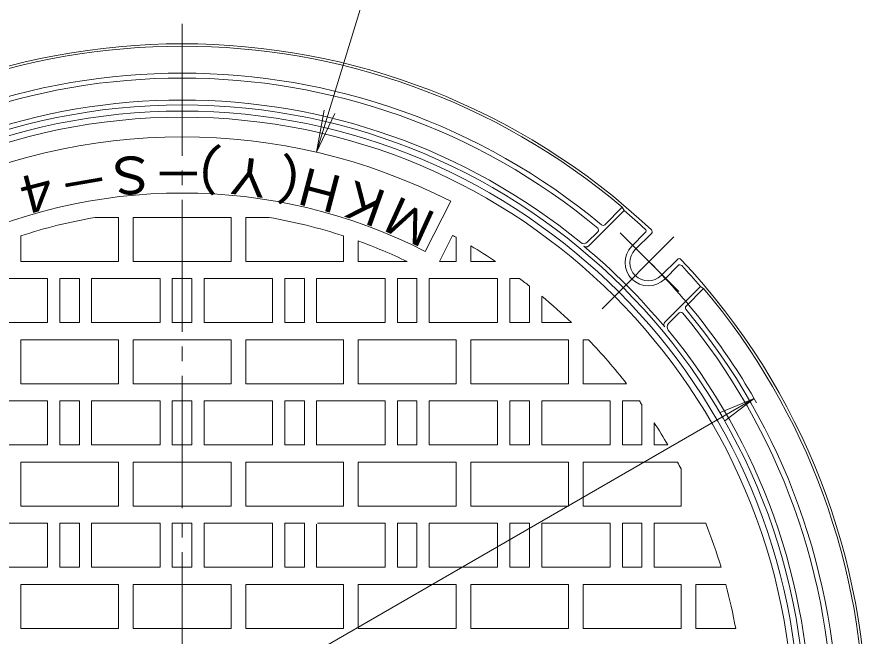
# Model space of a CAD drawing. Units: millimetres, scale not verified. Extents: x -589 to 461, y -802 to 845.
# Drawn here: x -175.1 to 172.4, y 298.9 to 552.3 of the extents above; entities that cross this region are included whole.
import ezdxf
from ezdxf.enums import TextEntityAlignment as Align

# ---------------------------------------------------------------- set-up
doc = ezdxf.new("R2010")
doc.units = ezdxf.units.MM
doc.header["$LTSCALE"] = 6
doc.linetypes.add('CHAIN2', pattern=[12, 9, -1, 1, -1])
for name, color, linetype, lineweight in [('0-1_躯体', 2, 'Continuous', 18), ('0-2_仕上', 3, 'Continuous', 18), ('0-4_その他', 7, 'Continuous', 18)]:
    doc.layers.add(name, color=color, linetype=linetype, lineweight=lineweight)
doc.styles.add('ＭＳ ゴシック', font='')
doc.styles.get('ＭＳ ゴシック').set_extended_font_data('MS Gothic')

msp = doc.modelspace()

# ---------------------------------------------------------------- linework, layer by layer
at = {"layer": '0-1_躯体'}
for p, q in [((73.163, 473.249), (58.666, 458.752)), ((72.37, 474.578), (65.209, 467.417)), ((73.163, 473.249), (72.37, 474.578)), ((62.369, 464.577), (58.04, 460.246)), ((81.769, 464.178), (76.253, 458.661)), ((84.293, 463.873), (77.667, 457.247)), ((94.9, 453.267), (88.274, 446.641)), ((95.205, 450.743), (89.688, 445.226)), ((104.276, 442.136), (89.779, 427.639)), ((105.604, 441.343), (98.443, 434.183)), ((104.276, 442.136), (105.604, 441.343)), ((95.603, 431.342), (91.273, 427.012))]:
    msp.add_line(p, q, dxfattribs=at)
at = {"layer": '0-1_躯体', "linetype": 'CHAIN2'}
for p, q in [((64.096, 433.069), (93.483, 462.456)), ((95.471, 440.15), (71.472, 464.15))]:
    msp.add_line(p, q, dxfattribs=at)
at = {"layer": '0-1_躯体'}
for centre, radius, start, end in [((-107.595, 261.379), 280, 46.74583, 133.25417), ((-107.595, 261.379), 279, 49.83173, 130.16829), ((-107.595, 261.379), 268, 50.22565, 129.77437), ((-107.595, 261.379), 266, 50.30476, 129.69527), ((-107.595, 261.379), 257, 50.65021, 129.34975), ((-107.595, 261.379), 255, 0, 180), ((-107.595, 261.379), 252.5, 0, 180), ((-107.595, 261.379), 278.5, 47.16844, 49.53076), ((61.662, 465.284), 1, 315, 50.30711), ((64.502, 468.124), 1, 230.22641, 315), ((81.063, 464.885), 1, 315.00401, 47.16835), ((83.586, 464.58), 1, 315.00401, 46.74275), ((56.625, 461.661), 2, 230.64987, 315.00603), ((57.606, 459.813), 1.5, 230.22108, 315), ((-107.595, 261.379), 256.7, 39.77802, 50.22191), ((82.97, 451.944), 9.5, 135, 315), ((82.97, 451.944), 7.5, 135, 315), ((95.607, 452.559), 1, 43.25336, 134.99599), ((-107.595, 261.379), 280, 316.74583, 43.25417), ((95.911, 450.036), 1, 42.83165, 134.99599), ((-107.595, 261.379), 278.5, 40.46924, 42.83156), ((-107.595, 261.379), 279, 0, 40.16829), ((96.31, 430.635), 1, 39.69727, 135), ((-107.595, 261.379), 266, 0, 39.69527), ((99.151, 433.476), 1, 135, 219.77359), ((-107.595, 261.379), 268, 0, 39.77437), ((90.839, 426.579), 1.5, 134.99733, 219.77892), ((92.687, 425.598), 2, 135.00603, 219.35013), ((-107.595, 261.379), 257, 0, 39.34978)]:
    msp.add_arc(centre, radius, start, end, dxfattribs=at)
at = {"layer": '0-2_仕上', "linetype": 'CHAIN2'}
msp.add_line((-107.595, 549.589), (-107.595, -24.014), dxfattribs=at)
at = {"layer": '0-2_仕上'}
for p, q in [((-8.171, 456.509), (2.271, 477.002)), ((-143.134, 470.378), (-133.595, 470.378)), ((-133.595, 470.378), (-133.595, 452.378)), ((-127.595, 470.378), (-127.595, 452.378)), ((-127.595, 470.378), (-87.595, 470.378)), ((-87.595, 470.378), (-87.595, 452.378)), ((-81.595, 470.378), (-81.595, 452.378)), ((-72.056, 470.378), (-81.595, 470.378)), ((-173.595, 462.843), (-173.595, 452.378)), ((-41.595, 462.843), (-41.595, 452.378)), ((-2.419, 452.378), (3.012, 463.037)), ((4.405, 462.266), (4.405, 452.378)), ((-35.595, 460.777), (-35.595, 452.378)), ((10.405, 458.802), (10.405, 452.378)), ((-173.595, 452.378), (-133.595, 452.378)), ((-127.595, 452.378), (-87.595, 452.378)), ((-41.595, 452.378), (-81.595, 452.378)), ((-15.6, 452.378), (-35.595, 452.378)), ((4.405, 452.378), (-2.419, 452.378)), ((20.542, 452.378), (10.405, 452.378)), ((-190.595, 445.378), (-162.595, 445.378)), ((-162.595, 445.378), (-162.595, 427.378)), ((-157.595, 445.378), (-157.595, 427.378)), ((-144.595, 445.378), (-116.595, 445.378)), ((-144.595, 445.378), (-144.595, 427.378)), ((-116.595, 445.378), (-116.595, 427.378)), ((-111.595, 445.378), (-111.595, 427.378)), ((-111.595, 445.378), (-103.595, 445.378)), ((-103.595, 445.378), (-103.595, 427.378)), ((-70.595, 445.378), (-98.595, 445.378)), ((-98.595, 445.378), (-98.595, 427.378)), ((-70.595, 445.378), (-70.595, 427.378)), ((-57.595, 445.378), (-57.595, 427.378)), ((-24.595, 445.378), (-52.595, 445.378)), ((-52.595, 445.378), (-52.595, 427.378)), ((-24.595, 445.378), (-24.595, 427.378)), ((-11.595, 445.378), (-11.595, 427.378)), ((21.405, 445.378), (-6.595, 445.378)), ((-6.595, 445.378), (-6.595, 427.378)), ((21.405, 445.378), (21.405, 427.378)), ((26.405, 445.378), (26.405, 427.378)), ((30.405, 445.378), (26.405, 445.378)), ((34.405, 442.309), (34.405, 427.378)), ((39.405, 438.271), (39.405, 427.378)), ((-190.595, 427.378), (-162.595, 427.378)), ((-157.595, 427.378), (-149.595, 427.378)), ((-144.595, 427.378), (-116.595, 427.378)), ((-111.595, 427.378), (-103.595, 427.378)), ((-70.595, 427.378), (-98.595, 427.378)), ((-57.595, 427.378), (-65.595, 427.378)), ((-24.595, 427.378), (-52.595, 427.378)), ((-11.595, 427.378), (-19.595, 427.378)), ((21.405, 427.378), (-6.595, 427.378)), ((34.405, 427.378), (26.405, 427.378)), ((51.603, 427.378), (39.405, 427.378)), ((-173.595, 420.378), (-173.595, 402.379)), ((-127.595, 420.378), (-127.595, 402.379)), ((-81.596, 420.378), (-81.596, 402.379)), ((4.405, 420.378), (4.405, 402.379)), ((50.405, 420.378), (50.405, 402.379)), ((56.405, 420.378), (56.405, 402.379)), ((58.595, 420.378), (56.405, 420.378)), ((-173.595, 402.379), (-133.595, 402.379)), ((-127.595, 402.379), (-87.595, 402.379)), ((-81.596, 402.379), (-41.596, 402.379)), ((4.405, 402.379), (-35.595, 402.379)), ((50.405, 402.379), (10.405, 402.379)), ((74.116, 402.379), (56.405, 402.379)), ((-190.595, 395.378), (-162.595, 395.378)), ((-162.595, 395.378), (-162.595, 377.378)), ((-157.595, 395.378), (-157.595, 377.378)), ((-144.595, 395.379), (-116.595, 395.379)), ((-144.595, 395.379), (-144.595, 377.378)), ((-116.595, 395.379), (-116.595, 377.378)), ((-111.595, 395.379), (-111.595, 377.378)), ((-111.595, 395.379), (-103.595, 395.379)), ((-103.595, 395.379), (-103.595, 377.378)), ((-70.595, 395.379), (-98.595, 395.379)), ((-98.595, 395.379), (-98.595, 377.378)), ((-70.595, 395.379), (-70.595, 377.378)), ((-65.596, 395.378), (-65.596, 377.378)), ((-57.595, 395.379), (-57.595, 377.378)), ((-52.594, 395.378), (-52.594, 377.378)), ((-11.595, 395.378), (-11.595, 377.378)), ((21.405, 395.378), (-6.595, 395.378)), ((-6.595, 395.378), (-6.595, 377.378)), ((21.405, 395.378), (21.405, 377.378)), ((34.405, 395.378), (34.405, 377.378)), ((67.405, 395.378), (39.405, 395.378)), ((39.405, 395.378), (39.405, 377.378)), ((67.405, 395.378), (67.405, 377.378)), ((72.405, 395.378), (72.405, 377.378)), ((79.338, 395.378), (72.405, 395.378)), ((80.405, 393.878), (80.405, 377.378)), ((85.405, 386.482), (85.405, 377.378)), ((-190.595, 377.378), (-162.595, 377.378)), ((-157.595, 377.378), (-149.595, 377.378)), ((-144.595, 377.378), (-116.595, 377.378)), ((-111.595, 377.378), (-103.595, 377.378)), ((-70.595, 377.378), (-98.595, 377.378)), ((-65.596, 377.378), (-57.595, 377.378)), ((-52.594, 377.378), (-24.595, 377.378)), ((-11.595, 377.378), (-19.595, 377.378)), ((21.405, 377.378), (-6.595, 377.378)), ((34.405, 377.378), (26.405, 377.378)), ((67.405, 377.378), (39.405, 377.378)), ((80.405, 377.378), (72.405, 377.378)), ((91.01, 377.378), (85.405, 377.378)), ((-173.595, 370.378), (-173.595, 352.378)), ((-127.595, 370.378), (-127.595, 352.378)), ((-81.596, 370.378), (-81.596, 352.378)), ((4.405, 370.378), (4.405, 352.378)), ((50.405, 370.378), (50.405, 352.378)), ((56.405, 370.378), (56.405, 352.378)), ((94.937, 370.378), (56.405, 370.378)), ((96.405, 367.604), (96.405, 352.378)), ((-173.595, 352.378), (-133.595, 352.378)), ((-127.595, 352.378), (-87.595, 352.378)), ((-81.596, 352.378), (-41.596, 352.378)), ((4.405, 352.378), (-35.595, 352.378)), ((50.405, 352.378), (10.405, 352.378)), ((96.405, 352.378), (56.405, 352.378)), ((-190.595, 345.378), (-162.595, 345.378)), ((-162.595, 345.378), (-162.595, 327.378)), ((-157.595, 345.378), (-157.595, 327.378)), ((-144.595, 345.378), (-116.595, 345.378)), ((-144.595, 345.378), (-144.595, 327.378)), ((-116.595, 345.378), (-116.595, 327.378)), ((-111.596, 345.378), (-111.596, 327.378)), ((-98.595, 345.378), (-98.595, 327.378)), ((-65.595, 345.378), (-65.595, 327.378)), ((-65.595, 345.378), (-57.595, 345.378)), ((-57.595, 345.378), (-57.595, 327.378)), ((-52.595, 344.969), (-52.595, 327.378)), ((-24.595, 345.378), (-52.308, 345.378)), ((-24.595, 345.378), (-24.595, 327.378)), ((-11.595, 345.378), (-11.595, 327.378)), ((21.405, 345.378), (-6.595, 345.378)), ((-6.595, 345.378), (-6.595, 327.378)), ((21.405, 345.378), (21.405, 327.378)), ((34.405, 345.378), (34.405, 327.378)), ((67.405, 345.378), (39.405, 345.378)), ((39.405, 345.378), (39.405, 327.378)), ((67.405, 345.378), (67.405, 327.378)), ((80.405, 345.378), (80.405, 327.378)), ((85.405, 345.378), (85.405, 327.378)), ((106.517, 345.378), (85.405, 345.378)), ((-190.595, 327.378), (-162.595, 327.378)), ((-157.595, 327.378), (-149.595, 327.378)), ((-144.595, 327.378), (-116.595, 327.378)), ((-111.596, 327.378), (-103.595, 327.378)), ((-98.595, 327.378), (-70.596, 327.378)), ((-65.595, 327.378), (-57.595, 327.378)), ((-24.595, 327.378), (-52.595, 327.378)), ((-11.595, 327.378), (-19.595, 327.378)), ((21.405, 327.378), (-6.595, 327.378)), ((34.405, 327.378), (26.405, 327.378)), ((67.405, 327.378), (39.405, 327.378)), ((80.405, 327.378), (72.405, 327.378)), ((112.732, 327.378), (85.405, 327.378)), ((-173.595, 320.379), (-173.595, 302.379)), ((-127.595, 320.379), (-127.595, 302.379)), ((-81.596, 320.379), (-81.596, 302.379)), ((4.405, 320.378), (-35.595, 320.378)), ((-35.595, 320.378), (-35.595, 302.379)), ((4.405, 320.378), (4.405, 302.379)), ((50.405, 320.378), (50.405, 302.379)), ((96.405, 320.378), (96.405, 302.379)), ((102.405, 320.378), (102.405, 302.379)), ((114.709, 320.378), (102.405, 320.378)), ((-173.595, 302.379), (-133.595, 302.379)), ((-127.595, 302.379), (-87.595, 302.379)), ((-81.596, 302.379), (-41.596, 302.379)), ((4.405, 302.379), (-35.595, 302.379)), ((50.405, 302.379), (10.405, 302.379)), ((96.405, 302.379), (56.405, 302.379)), ((118.721, 302.379), (102.405, 302.379))]:
    msp.add_line(p, q, dxfattribs=at)
for points in [[(-157.595, 445.378), (-149.595, 445.378), (-149.595, 427.378)], [(-57.595, 445.378), (-65.595, 445.378), (-65.595, 427.378)], [(-11.595, 445.378), (-19.595, 445.378), (-19.595, 427.378)], [(-173.595, 420.378), (-133.595, 420.378), (-133.595, 402.379)], [(-127.595, 420.378), (-87.595, 420.378), (-87.595, 402.379)], [(-81.596, 420.378), (-41.596, 420.378), (-41.596, 402.379)], [(4.405, 420.378), (-35.595, 420.378), (-35.595, 402.379)], [(50.405, 420.378), (10.405, 420.378), (10.405, 402.379)], [(-157.595, 395.378), (-149.595, 395.378), (-149.595, 377.378)], [(-65.596, 395.378), (-57.596, 395.378), (-57.596, 377.378)], [(-57.595, 395.379), (-65.595, 395.379), (-65.595, 377.378)], [(-52.594, 395.378), (-24.595, 395.378), (-24.595, 377.378)], [(-11.595, 395.378), (-19.595, 395.378), (-19.595, 377.378)], [(34.405, 395.378), (26.405, 395.378), (26.405, 377.378)], [(-173.595, 370.378), (-133.595, 370.378), (-133.595, 352.378)], [(-127.595, 370.378), (-87.595, 370.378), (-87.595, 352.378)], [(-81.596, 370.378), (-41.596, 370.378), (-41.596, 352.378)], [(4.405, 370.378), (-35.595, 370.378), (-35.595, 352.378)], [(50.405, 370.378), (10.405, 370.378), (10.405, 352.378)], [(-157.595, 345.378), (-149.595, 345.378), (-149.595, 327.378)], [(-111.596, 345.378), (-103.595, 345.378), (-103.595, 327.378)], [(-98.595, 345.378), (-70.596, 345.378), (-70.596, 327.378)], [(-11.595, 345.378), (-19.595, 345.378), (-19.595, 327.378)], [(34.405, 345.378), (26.405, 345.378), (26.405, 327.378)], [(80.405, 345.378), (72.405, 345.378), (72.405, 327.378)], [(-173.595, 320.379), (-133.595, 320.379), (-133.595, 302.379)], [(-127.595, 320.379), (-87.595, 320.379), (-87.595, 302.379)], [(-81.596, 320.379), (-41.596, 320.379), (-41.596, 302.379)], [(50.405, 320.378), (10.405, 320.378), (10.405, 302.379)], [(96.405, 320.378), (56.405, 320.378), (56.405, 302.379)]]:
    msp.add_lwpolyline(points, dxfattribs=at)
for radius, start, end in [(250, 0, 180), (242, 63, 117.00002), (219, 63, 117.00002), (212, 99.65041, 108.13882), (212, 71.86118, 80.34959), (230, 60.85927, 61.25594), (212, 64.28233, 70.14613), (230, 56.14342, 59.13326), (230, 51.87411, 53.1301), (230, 46.19826, 50.27299), (230, 37.80991, 43.73344), (230, 35.17552, 35.63425), (230, 30.28809, 32.95161), (230, 27.50677, 28.28859), (230, 16.67583, 21.42096), (230, 10.26848, 14.86377)]:
    msp.add_arc((-107.595, 261.379), radius, start, end, dxfattribs=at)
at = {"layer": '0-4_その他'}
for p, q in [((-52.586, 497.044), (-45.162, 512.891)), ((126.232, 396.379), (-341.422, 126.379)), ((126.232, 396.379), (112.374, 390.638)), ((126.232, 396.379), (114.332, 387.247))]:
    msp.add_line(p, q, dxfattribs=at)
msp.add_lwpolyline([(-30.703, 568.938), (-52.586, 497.044), (-49.517, 514.272)], dxfattribs=at)
msp.add_arc((-107.595, 261.379), 270, 29.56031, 44.99993, dxfattribs=at)

# ---------------------------------------------------------------- texts
at = {"layer": '0-2_仕上', "color": 4, "style": 'ＭＳ ゴシック', "width": 1.05}
msp.add_text('(Ｙ)', height=15.4, rotation=172.637, dxfattribs=at).set_placement((-56.816, 496.308), align=Align.BOTTOM_LEFT)
at = {"layer": '0-2_仕上', "color": 4, "style": 'ＭＳ ゴシック'}
for s, rotation, p in [('Ｓ', 184.91, (-119.123, 500.77)), ('Ｈ', 165.272, (-38.005, 490.722)), ('４', 194.728, (-159.776, 495.298)), ('－', 189.819, (-139.567, 498.905)), ('－', 180, (-98.595, 500.878)), ('Ｋ', 160.364, (-18.634, 483.926)), ('Ｍ', 155.454, (0.084, 475.496))]:
    msp.add_text(s, height=15.4, rotation=rotation, dxfattribs=at).set_placement(p, align=Align.BOTTOM_LEFT)

doc.saveas('drawing.dxf')
